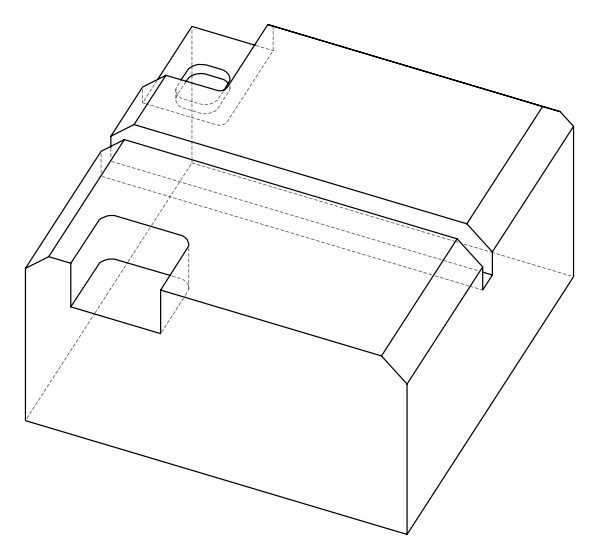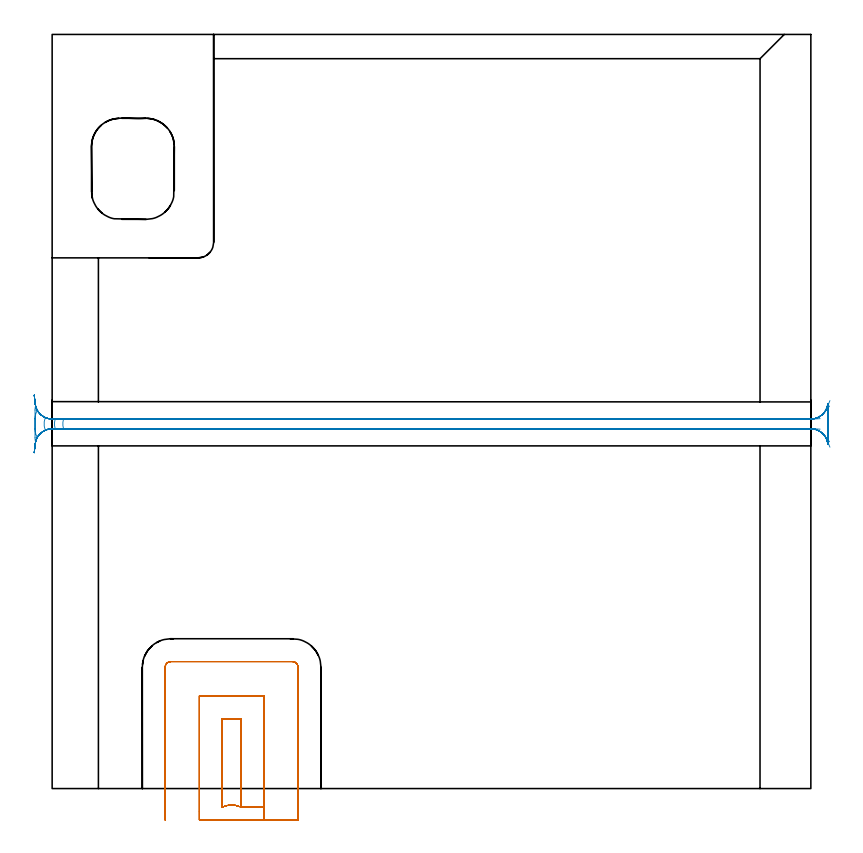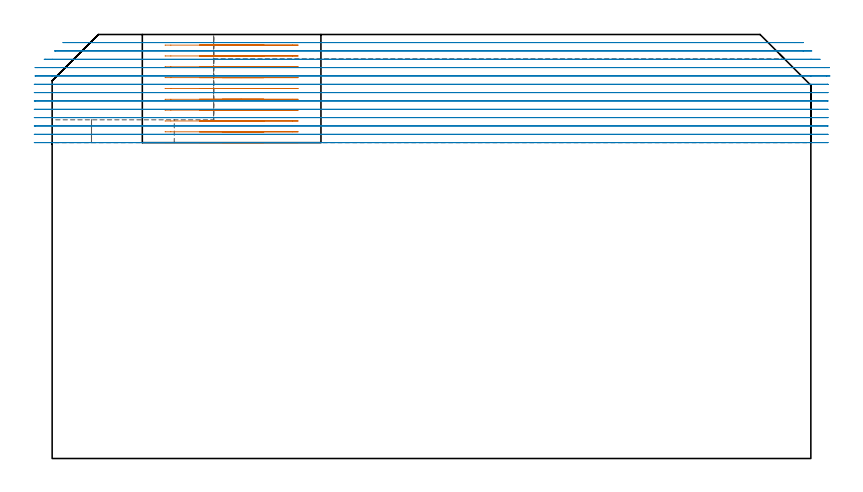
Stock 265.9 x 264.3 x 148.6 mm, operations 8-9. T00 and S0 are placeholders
(PLAN: 9 operations, 3 tool changes, 73.3 min)
(1 AREA_MILL | FG_CHAMFER_SURFACE | UGT0205_001 | 6.97 min | 20235 mm3)
(2 AREA_MILL_1 | FG_CHAMFER_SURFACE_1 | UGT0205_001 | 6.07 min | 16730 mm3)
(3 AREA_MILL_2 | FG_CHAMFER_SURFACE_2 | UGT0205_001 | 6.41 min | 7598 mm3)
(4 AREA_MILL_3 | FG_CHAMFER_SURFACE_3 | UGT0205_001 | 7.34 min | 20896 mm3)
(5 AREA_MILL_4 | FG_CHAMFER_SURFACE_4 | UGT0205_001 | 2.73 min | 8326 mm3)
(6 MILL_CORNER_NOTCH_RECTANGULAR | CORNER_NOTCH_RECTANGULAR | NXT0201_013 | Follow Part, ap 2.5, ae 75% | 19.19 min | 131167 mm3)
(7 MILL_RECTANGULAR_POCKET | POCKET_RECTANGULAR_STRAIGHT | NXT0201_012 | Follow Part, ap 4, ae 75% | 0.7 min | 7541 mm3)
(8 MILL_SLOT | SLOT_PARTIAL_RECTANGULAR | NXT0201_012 | Follow Part, ap 4, ae 75% | 8.8 min | 122939 mm3)
(9 MILL_RECTANGULAR_SLOT | SLOT_RECTANGULAR | NXT0201_011 | Follow Part, ap 3, ae 75% | 15.12 min | 151410 mm3)
(TOOL UGT0205_001 | Chamfer Mill 20 x 3 x 45 deg. | D20 FL50 Z2)
(TOOL NXT0201_013 | ENDMILL 10mm | D10 FL30 Z4)
(TOOL NXT0201_012 | ENDMILL 16mm [2P460-1600-NA 1630] | D16 FL38 Z6)
(TOOL NXT0201_011 | ENDMILL 12mm [2P460-1200-NA 1630] | D12 FL38 Z6)
(OP 8 MILL_SLOT)
G17 G21 G94 G90
T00 M6
G54
G17 G0 G90 X74.2 Y-11. S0 M3
G43 Z158.676 H1
Z144.879
G94 G1 Y-8. F250.
Y-6.466 F500.
X66.2
G3 X59.6 Y-6.466 R8.
G1 Y24.5
X66.2
Y-6.466
X74.2
Y32.5
X51.6
Y-8.
Y-11. F250.
X86.2
Y-8.
Y42.5 F500.
G3 X84.2 Y44.5 R2.
G1 X41.6
G3 X39.6 Y42.5 R2.
G1 Y-8.
Y-11. F250.
G0 X74.2 Z141.081
G1 Y-8.
Y-6.466 F500.
X66.2
G3 X59.6 Y-6.466 R8.
G1 Y24.5
X66.2
Y-6.466
X74.2
Y32.5
X51.6
Y-8.
Y-11. F250.
X86.2
Y-8.
Y42.5 F500.
G3 X84.2 Y44.5 R2.
G1 X41.6
G3 X39.6 Y42.5 R2.
G1 Y-8.
Y-11. F250.
G0 X74.2 Z137.283
G1 Y-8.
Y-6.466 F500.
X66.2
G3 X59.6 Y-6.466 R8.
G1 Y24.5
X66.2
Y-6.466
X74.2
Y32.5
X51.6
Y-8.
Y-11. F250.
X86.2
Y-8.
Y42.5 F500.
G3 X84.2 Y44.5 R2.
G1 X41.6
G3 X39.6 Y42.5 R2.
G1 Y-8.
Y-11. F250.
G0 X74.2 Z133.486
G1 Y-8.
Y-6.466 F500.
X66.2
G3 X59.6 Y-6.466 R8.
G1 Y24.5
X66.2
Y-6.466
X74.2
Y32.5
X51.6
Y-8.
Y-11. F250.
X86.2
Y-8.
Y42.5 F500.
G3 X84.2 Y44.5 R2.
G1 X41.6
G3 X39.6 Y42.5 R2.
G1 Y-8.
Y-11. F250.
G0 X74.2 Z129.688
G1 Y-8.
Y-6.466 F500.
X66.2
G3 X59.6 Y-6.466 R8.
G1 Y24.5
X66.2
Y-6.466
X74.2
Y32.5
X51.6
Y-8.
Y-11. F250.
X86.2
Y-8.
Y42.5 F500.
G3 X84.2 Y44.5 R2.
G1 X41.6
G3 X39.6 Y42.5 R2.
G1 Y-8.
Y-11. F250.
G0 X74.2 Z125.89
G1 Y-8.
Y-6.466 F500.
X66.2
G3 X59.6 Y-6.466 R8.
G1 Y24.5
X66.2
Y-6.466
X74.2
Y32.5
X51.6
Y-8.
Y-11. F250.
X86.2
Y-8.
Y42.5 F500.
G3 X84.2 Y44.5 R2.
G1 X41.6
G3 X39.6 Y42.5 R2.
G1 Y-8.
Y-11. F250.
G0 X74.2 Z122.093
G1 Y-8.
Y-6.466 F500.
X66.2
G3 X59.6 Y-6.466 R8.
G1 Y24.5
X66.2
Y-6.466
X74.2
Y32.5
X51.6
Y-8.
Y-11. F250.
X86.2
Y-8.
Y42.5 F500.
G3 X84.2 Y44.5 R2.
G1 X41.6
G3 X39.6 Y42.5 R2.
G1 Y-8.
Y-11. F250.
G0 X74.2 Z118.295
G1 Y-8.
Y-6.466 F500.
X66.2
G3 X59.6 Y-6.466 R8.
G1 Y24.5
X66.2
Y-6.466
X74.2
Y32.5
X51.6
Y-8.
Y-11. F250.
X86.2
Y-8.
Y42.5 F500.
G3 X84.2 Y44.5 R2.
G1 X41.6
G3 X39.6 Y42.5 R2.
G1 Y-8.
Y-11. F250.
G0 X74.2 Z114.498
G1 Y-8.
Y-6.466 F500.
X66.2
G3 X59.6 Y-6.466 R8.
G1 Y24.5
X66.2
Y-6.466
X74.2
Y32.5
X51.6
Y-8.
Y-11. F250.
X86.2
Y-8.
Y42.5 F500.
G3 X84.2 Y44.5 R2.
G1 X41.6
G3 X39.6 Y42.5 R2.
G1 Y-8.
Y-11. F250.
G0 X74.2 Z110.7
G1 Y-8.
Y-6.466 F500.
X66.2
G3 X59.6 Y-6.466 R8.
G1 Y24.5
X66.2
Y-6.466
X74.2
Y32.5
X51.6
Y-8.
Y-11. F250.
X86.2
Y-8.
Y42.5 F500.
G3 X84.2 Y44.5 R2.
G1 X41.6
G3 X39.6 Y42.5 R2.
G1 Y-8.
Y-11. F250.
G0 Z158.676
M5
M2
(OP 9 MILL_RECTANGULAR_SLOT)
G17 G21 G94 G90
T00 M6
G54
G17 G0 G90 X263.315 Y129.5 S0 M3
G43 Z158.676 H1
Z145.755
G94 G1 X260.315 F250.
X3.986 F500.
G3 X3.985 Y126.1 R6.
G1 X260.315
X263.315 F250.
G0 X266.237 Y129.5 Z142.834
G1 X263.237
X1.064 F500.
G3 X1.064 Y126.1 R6.
G1 X263.237
X266.237 F250.
G0 X269.154 Y129.634 Z139.912
G1 X266.157 Y129.505
G2 X265.9 Y129.5 R6. F500.
G1 X0.
G2 X-2.409 Y130.005 R6.
G3 X-2.411 Y125.594 R6.
G2 X0. Y126.1 R6.
G1 X265.9
G2 X266.157 Y126.094 R6.
G1 X269.154 Y125.966 F250.
G0 Z158.676
X272.452 Y134.06
Z136.991
G1 X270.566 Y131.728
G2 X265.9 Y129.5 R6. F500.
G1 X0.
G2 X-5.223 Y132.547 R6.
G3 X-6. Y129.593 R6.
G1 Y126.009
G3 X-5.222 Y123.054 R6.
G2 X0. Y126.1 R6.
G1 X265.9
G2 X270.567 Y123.871 R6.
G1 X272.452 Y121.538 F250.
G0 X272.591 Y135.973 Z134.07
G1 X271.443 Y133.202
G2 X265.9 Y129.5 R6. F500.
G1 X0.
G2 X-5.816 Y134.025 R6.
G1 X-5.845 Y134.032
G3 X-6. Y132.678 R6.
G1 Y122.913
G3 X-5.846 Y121.564 R6.
G1 X-5.817 Y121.57
G2 X0. Y126.1 R6.
G1 X265.9
G2 X271.438 Y122.408 R6.
G1 X272.592 Y119.639 F250.
G0 Z158.676
X-6.27 Y117.714
Z131.149
G1 X-5.97 Y120.699
G2 X0. Y126.1 R6. F500.
G1 X265.9
G2 X271.857 Y120.821 R6.
G1 X271.886 Y120.819
G3 X271.9 Y121.222 R6.
G1 Y134.437
G3 X271.889 Y134.801 R6.
G1 X271.859 Y134.8
G2 X265.9 Y129.5 R6.
G1 X0.
G2 X-5.97 Y134.901 R6.
G1 X-6.27 Y137.886 F250.
G0 Y117.714 Z128.227
G1 X-5.97 Y120.699
G2 X0. Y126.1 R6. F500.
G1 X265.9
G2 X271.87 Y120.699 R6.
G1 X271.9
Y134.901
X271.87
G2 X265.9 Y129.5 R6.
G1 X0.
G2 X-5.97 Y134.901 R6.
G1 X-6.27 Y137.886 F250.
G0 Y117.714 Z125.306
G1 X-5.97 Y120.699
G2 X0. Y126.1 R6. F500.
G1 X265.9
G2 X271.87 Y120.699 R6.
G1 X271.9
Y134.901
X271.87
G2 X265.9 Y129.5 R6.
G1 X0.
G2 X-5.97 Y134.901 R6.
G1 X-6.27 Y137.886 F250.
G0 Y117.714 Z122.385
G1 X-5.97 Y120.699
G2 X0. Y126.1 R6. F500.
G1 X265.9
G2 X271.87 Y120.699 R6.
G1 X271.9
Y134.901
X271.87
G2 X265.9 Y129.5 R6.
G1 X0.
G2 X-5.97 Y134.901 R6.
G1 X-6.27 Y137.886 F250.
G0 Y117.714 Z119.464
G1 X-5.97 Y120.699
G2 X0. Y126.1 R6. F500.
G1 X265.9
G2 X271.87 Y120.699 R6.
G1 X271.9
Y134.901
X271.87
G2 X265.9 Y129.5 R6.
G1 X0.
G2 X-5.97 Y134.901 R6.
G1 X-6.27 Y137.886 F250.
G0 Y117.714 Z116.542
G1 X-5.97 Y120.699
G2 X0. Y126.1 R6. F500.
G1 X265.9
G2 X271.87 Y120.699 R6.
G1 X271.9
Y134.901
X271.87
G2 X265.9 Y129.5 R6.
G1 X0.
G2 X-5.97 Y134.901 R6.
G1 X-6.27 Y137.886 F250.
G0 Y117.714 Z113.621
G1 X-5.97 Y120.699
G2 X0. Y126.1 R6. F500.
G1 X265.9
G2 X271.87 Y120.699 R6.
G1 X271.9
Y134.901
X271.87
G2 X265.9 Y129.5 R6.
G1 X0.
G2 X-5.97 Y134.901 R6.
G1 X-6.27 Y137.886 F250.
G0 Y117.714 Z110.7
G1 X-5.97 Y120.699
G2 X0. Y126.1 R6. F500.
G1 X265.9
G2 X271.87 Y120.699 R6.
G1 X271.9
Y134.901
X271.87
G2 X265.9 Y129.5 R6.
G1 X0.
G2 X-5.97 Y134.901 R6.
G1 X-6.27 Y137.886 F250.
G0 Z158.676
M5
M2
